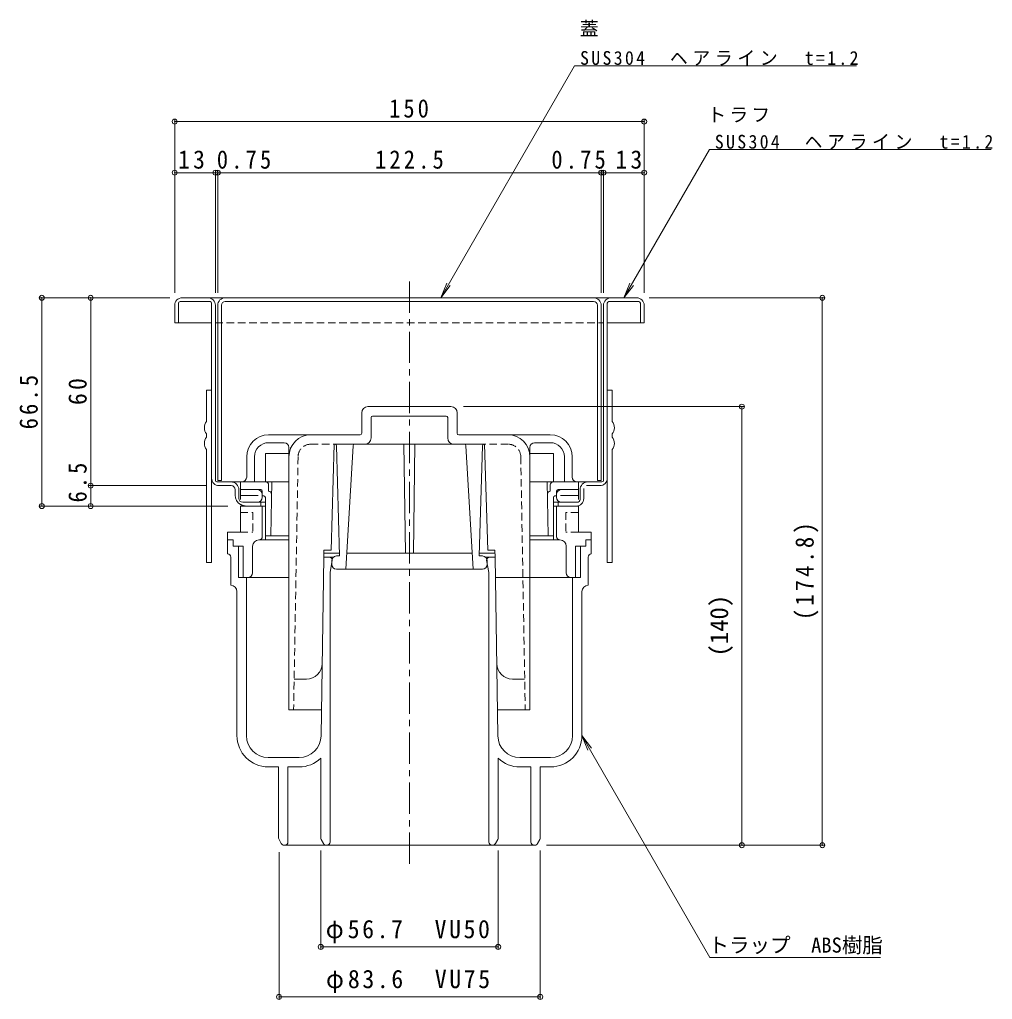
# Model space of a CAD drawing. Units: millimetres on the paper, enlarged 5 times, with parts at other scales. Extents: x -856 to 920, y -699 to 563.
# Drawn here: x 64 to 841, y -220 to 563 of the extents above; entities that cross this region are included whole.
import ezdxf
from ezdxf.enums import TextEntityAlignment as Align

# ---------------------------------------------------------------- set-up
doc = ezdxf.new("R2010")
doc.units = ezdxf.units.MM
doc.header["$LTSCALE"] = 5
doc.header["$PDMODE"] = 32
doc.header["$PDSIZE"] = 4
doc.linetypes.add('CHAIN1', pattern=[8, 5, -1, 1, -1])
doc.linetypes.add('DASHED1', pattern=[1.8, 1.2, -0.6])
for name, color, linetype, lineweight in [('D-1', 2, 'Continuous', 5), ('D-2', 3, 'Continuous', 5), ('D-4', 7, 'Continuous', 5), ('D-5', 7, 'Continuous', 5), ('D-9', 6, 'Continuous', 5), ('D-A', 1, 'Continuous', 5)]:
    doc.layers.add(name, color=color, linetype=linetype, lineweight=lineweight)
doc.styles.add('ＭＳ ゴシック', font='')
doc.styles.get('ＭＳ ゴシック').set_extended_font_data('MS Gothic')

msp = doc.modelspace()

# ---------------------------------------------------------------- linework, layer by layer
at = {"layer": 'D-1', "linetype": 'CHAIN1'}
msp.add_line((375.626, -111.472), (375.626, 355.579), dxfattribs=at)
at = {"layer": 'D-1'}
for p, q in [((522.75, 340.579), (228.501, 340.579)), ((228.501, 337.579), (522.751, 337.579)), ((525.751, 334.579), (525.751, 194.829)), ((240.626, 174.278), (240.626, 153.528)), ((240.626, 174.278), (260.626, 174.278)), ((258.126, 149.778), (258.126, 174.278)), ((260.626, 174.278), (260.626, 147.278)), ((490.626, 174.278), (490.626, 147.278)), ((510.626, 174.278), (490.626, 174.278)), ((493.126, 149.778), (493.126, 174.278)), ((510.626, 174.278), (510.626, 153.528)), ((230.376, 153.528), (230.376, 136.028)), ((240.626, 153.528), (230.376, 153.528)), ((510.626, 153.528), (520.876, 153.528)), ((520.876, 153.528), (520.876, 136.028)), ((234.751, 147.278), (230.376, 147.278)), ((234.751, 147.278), (234.751, 142.278)), ((239.126, 142.278), (239.126, 117.278)), ((250.376, 142.278), (250.376, 121.028)), ((279.376, 147.278), (255.376, 147.278)), ((495.876, 147.278), (471.876, 147.278)), ((500.876, 142.278), (500.876, 121.028)), ((512.126, 142.278), (512.126, 117.278)), ((516.501, 147.278), (520.876, 147.278)), ((516.501, 147.278), (516.501, 142.278)), ((232.876, 133.528), (232.876, 111.028)), ((305.873, 45.333), (307.27, 133.528)), ((315.045, 133.528), (307.27, 133.528)), ((443.982, 133.528), (436.207, 133.528)), ((445.379, 45.333), (443.982, 133.528)), ((518.376, 133.528), (518.376, 111.028)), ((312.288, 121.242), (314.001, 131.028)), ((438.963, 121.242), (437.251, 131.028)), ((312.251, 120.811), (312.251, -93.972)), ((439.001, 120.811), (439.001, -93.972)), ((239.126, 117.278), (279.376, 117.278)), ((245.376, -8.972), (245.376, 117.278)), ((512.126, 117.278), (444.239, 117.278)), ((505.876, -8.972), (505.876, 117.278)), ((237.876, -8.972), (237.876, 106.028)), ((513.376, -8.972), (513.376, 106.028)), ((305.02, -9.245), (305.873, 45.333)), ((446.232, -9.245), (445.379, 45.333)), ((287.522, -26.472), (262.876, -26.472)), ((304.751, -90.802), (304.751, -27.088)), ((446.501, -90.802), (446.501, -27.088)), ((463.73, -26.472), (488.376, -26.472)), ((262.876, -33.972), (271.126, -33.972)), ((271.126, -90.802), (271.126, -33.972)), ((278.626, -93.972), (278.626, -33.972)), ((287.522, -33.972), (278.626, -33.972)), ((463.73, -33.972), (472.626, -33.972)), ((472.626, -93.972), (472.626, -33.972)), ((480.126, -90.802), (480.126, -33.972)), ((488.376, -33.972), (480.126, -33.972)), ((273.291, -95.222), (271.461, -92.052)), ((306.916, -95.222), (305.086, -92.052)), ((444.336, -95.222), (446.166, -92.052)), ((477.96, -95.222), (479.791, -92.052)), ((475.796, -96.472), (275.456, -96.472))]:
    msp.add_line(p, q, dxfattribs=at)
at = {"layer": 'D-1', "linetype": 'DASHED1'}
for p, q in [((240.626, 169.278), (250.626, 169.278)), ((250.626, 169.278), (250.626, 153.528)), ((500.626, 169.278), (500.626, 153.528)), ((510.626, 169.278), (500.626, 169.278)), ((240.626, 153.528), (250.626, 153.528)), ((510.626, 153.528), (500.626, 153.528))]:
    msp.add_line(p, q, dxfattribs=at)
at = {"layer": 'D-1'}
for points in [[(222.501, 334.579), (222.501, 194.829), (225.501, 194.829), (225.501, 334.579)], [(528.751, 334.579), (528.751, 194.829), (525.751, 194.829)], [(234.751, 142.278), (242.876, 142.278), (242.876, 117.278)], [(516.501, 142.278), (508.376, 142.278), (508.376, 117.278)]]:
    msp.add_lwpolyline(points, dxfattribs=at)
for centre, radius, start, end in [((228.501, 334.579), 6, 90, 180), ((228.501, 334.579), 3, 90, 180), ((522.75, 334.579), 6, 0, 90), ((522.751, 334.579), 3, 0, 90), ((255.626, 149.778), 2.5, 270, 0), ((495.626, 149.778), 2.5, 180, 270), ((255.376, 142.278), 5, 90, 180), ((495.876, 142.278), 5, 0, 90), ((230.376, 133.528), 2.5, 0, 90), ((311.501, 131.028), 2.5, 0, 90), ((439.751, 131.028), 2.5, 90, 180), ((520.876, 133.528), 2.5, 90, 180), ((246.626, 121.028), 3.75, 270, 0), ((314.751, 120.811), 2.5, 170.07338, 180), ((436.501, 120.811), 2.5, 0, 9.92662), ((504.626, 121.028), 3.75, 180, 270), ((232.876, 106.028), 5, 0, 90), ((518.376, 106.028), 5, 90, 180), ((262.876, -8.972), 25, 180, 270), ((262.876, -8.972), 17.5, 180, 270), ((287.522, -8.972), 17.5, 270, 359.10498), ((463.73, -8.972), 17.5, 180.89502, 270), ((488.376, -8.972), 25, 270, 0), ((488.376, -8.972), 17.5, 270, 0), ((287.522, -8.972), 25, 270, 313.56273), ((463.73, -8.972), 25, 226.43727, 270), ((273.626, -90.802), 2.5, 180, 210.00032), ((307.251, -90.802), 2.5, 180, 210.00032), ((444.001, -90.802), 2.5, 329.99968, 0), ((477.626, -90.802), 2.5, 329.99968, 0), ((275.456, -93.972), 2.5, 210.00032, 270), ((276.126, -93.972), 2.5, 270, 0), ((309.081, -93.972), 2.5, 210.00032, 270), ((309.751, -93.972), 2.5, 270, 0), ((441.501, -93.972), 2.5, 180, 270), ((442.17, -93.972), 2.5, 270, 329.99968), ((475.126, -93.972), 2.5, 180, 270), ((475.796, -93.972), 2.5, 270, 329.99968)]:
    msp.add_arc(centre, radius, start, end, dxfattribs=at)
at = {"layer": 'D-2'}
for p, q in [((216.376, 337.579), (192.376, 337.579)), ((194.126, 340.579), (214.626, 340.579)), ((536.626, 340.579), (214.626, 340.579)), ((558.876, 337.579), (534.876, 337.579)), ((557.126, 340.579), (536.626, 340.579)), ((188.126, 334.579), (188.126, 320.579)), ((191.126, 336.329), (191.126, 320.579)), ((217.626, 320.579), (217.626, 336.329)), ((220.626, 320.579), (220.626, 334.579)), ((530.626, 320.579), (530.626, 334.579)), ((533.626, 320.579), (533.626, 336.329)), ((560.126, 336.329), (560.126, 320.579)), ((563.126, 334.579), (563.126, 320.579)), ((217.626, 320.579), (191.126, 320.579)), ((217.626, 196.579), (217.626, 320.579)), ((220.626, 194.829), (220.626, 320.579)), ((530.626, 194.829), (530.626, 320.579)), ((563.126, 320.579), (533.626, 320.579)), ((533.626, 196.579), (533.626, 320.579)), ((563.126, 320.579), (560.126, 320.579)), ((221.876, 193.579), (240.626, 193.579)), ((233.251, 190.579), (223.626, 190.579)), ((529.376, 193.579), (510.626, 193.579)), ((514.876, 188.329), (514.876, 180.329)), ((517.126, 190.579), (527.626, 190.579)), ((236.376, 187.454), (236.376, 183.079)), ((239.376, 187.329), (239.376, 180.454)), ((511.876, 187.329), (511.876, 179.579))]:
    msp.add_line(p, q, dxfattribs=at)
at = {"layer": 'D-2', "linetype": 'DASHED1'}
for p, q in [((220.626, 320.579), (530.626, 320.579)), ((242.501, 177.329), (256.876, 177.329)), ((245.126, 174.329), (256.876, 174.329)), ((256.876, 177.329), (256.876, 174.329)), ((494.376, 177.329), (494.376, 174.329)), ((509.626, 177.329), (494.376, 177.329)), ((508.876, 174.329), (494.376, 174.329))]:
    msp.add_line(p, q, dxfattribs=at)
at = {"layer": 'D-2'}
msp.add_lwpolyline([(188.126, 320.579), (191.126, 320.579), (188.126, 320.579)], dxfattribs=at)
for centre, radius, start, end in [((194.126, 334.579), 6, 90, 180), ((192.376, 336.329), 1.25, 90, 180), ((214.626, 334.579), 6, 0, 90), ((216.376, 336.329), 1.25, 0, 90), ((536.626, 334.579), 6, 90, 180), ((534.876, 336.329), 1.25, 90, 180), ((557.126, 334.579), 6, 0, 90), ((558.876, 336.329), 1.25, 0, 90), ((223.626, 196.579), 6, 180, 270), ((527.626, 196.579), 6, 270, 0), ((221.876, 194.829), 1.25, 180, 270), ((233.126, 187.329), 6.25, 0, 90), ((233.251, 187.454), 3.125, 0, 90), ((518.126, 187.329), 6.25, 90, 180), ((529.376, 194.829), 1.25, 270, 0), ((245.126, 183.079), 8.75, 180, 239.04864), ((242.501, 180.454), 3.125, 180, 269.99973), ((508.876, 180.329), 6, 270.00027, 0), ((509.626, 179.579), 2.25, 270.00027, 0)]:
    msp.add_arc(centre, radius, start, end, dxfattribs=at)
at = {"layer": 'D-2', "linetype": 'DASHED1'}
msp.add_arc((245.126, 183.079), 8.75, 239.04864, 269.99973, dxfattribs=at)
at = {"layer": 'D-4'}
for p, q in [((188.126, 482.741), (188.126, 344.579)), ((188.126, 481.241), (563.126, 481.241)), ((563.126, 482.741), (563.126, 344.579)), ((188.126, 440.469), (220.626, 440.469)), ((220.626, 441.969), (220.626, 344.579)), ((220.626, 440.469), (222.501, 440.469)), ((222.501, 441.969), (222.501, 344.579)), ((222.501, 440.469), (528.75, 440.469)), ((528.75, 441.969), (528.75, 344.579)), ((528.75, 440.469), (530.626, 440.469)), ((530.626, 441.969), (530.626, 344.579)), ((530.626, 440.469), (563.126, 440.469)), ((80.467, 340.579), (184.126, 340.579)), ((81.967, 340.579), (81.967, 174.278)), ((184.126, 340.579), (118.709, 340.579)), ((119.526, 340.579), (184.126, 340.579)), ((121.026, 190.579), (121.026, 340.579)), ((706.894, 340.579), (567.126, 340.579)), ((705.394, 340.579), (705.394, -96.472)), ((642.704, 253.655), (418.751, 253.655)), ((641.204, -96.472), (641.204, 253.655)), ((119.526, 190.579), (213.626, 190.579)), ((121.026, 174.278), (121.026, 190.579)), ((80.467, 174.278), (230.626, 174.278)), ((304.751, -179.228), (304.751, -100.802)), ((446.501, -179.228), (446.501, -100.802)), ((480.126, -219.097), (480.126, -100.802)), ((706.894, -96.472), (485.109, -96.472)), ((642.704, -96.472), (485.796, -96.472)), ((271.461, -219.097), (271.461, -102.052)), ((304.751, -177.728), (446.501, -177.728)), ((271.461, -217.597), (480.126, -217.597))]:
    msp.add_line(p, q, dxfattribs=at)
for p in [(188.126, 481.241), (563.126, 481.241), (188.126, 440.469), (220.626, 440.469), (222.501, 440.469), (528.75, 440.469), (530.626, 440.469), (563.126, 440.469), (81.967, 340.579), (121.026, 340.579), (705.394, 340.579), (641.204, 253.655), (121.026, 190.579), (81.967, 174.278), (121.026, 174.278), (641.204, -96.472), (705.394, -96.472), (304.751, -177.728), (446.501, -177.728), (271.461, -217.597), (480.126, -217.597)]:
    msp.add_point(p, dxfattribs=at)
at = {"layer": 'D-5'}
for p, q in [((507.544, 525.767), (400.626, 340.579)), ((507.544, 525.767), (732.627, 525.767)), ((615.173, 458.874), (546.876, 340.579)), ((615.173, 458.874), (840.306, 458.874)), ((400.626, 340.579), (405.409, 352.127)), ((546.876, 340.579), (551.659, 352.127)), ((400.626, 340.579), (408.235, 350.496)), ((546.876, 340.579), (554.485, 350.496)), ((513.376, -8.972), (520.985, -18.889)), ((513.376, -8.972), (518.159, -20.521)), ((615.618, -186.06), (513.376, -8.972)), ((615.618, -186.06), (751.805, -186.06))]:
    msp.add_line(p, q, dxfattribs=at)
at = {"layer": 'D-9'}
for p, q in [((342.501, 253.655), (375.626, 253.655)), ((408.751, 253.655), (375.626, 253.655)), ((337.501, 232.405), (337.501, 248.655)), ((345.001, 228.655), (345.001, 244.905)), ((346.251, 246.155), (375.626, 246.155)), ((405.001, 246.155), (375.626, 246.155)), ((406.251, 228.655), (406.251, 244.905)), ((413.751, 232.405), (413.751, 248.655)), ((263.126, 231.155), (336.251, 231.155)), ((488.126, 231.155), (415.001, 231.155)), ((275.626, 224.905), (263.126, 224.905)), ((279.376, 221.155), (279.376, 11.655)), ((313.059, 139.155), (315.626, 223.655)), ((315.626, 223.655), (375.626, 223.655)), ((317.376, 222.405), (319.876, 134.438)), ((330.558, 222.478), (324.838, 123.938)), ((372.496, 136.655), (371.251, 223.655)), ((435.626, 223.655), (375.626, 223.655)), ((378.756, 136.655), (380.001, 223.655)), ((420.694, 222.478), (426.414, 123.938)), ((433.876, 222.405), (431.376, 134.438)), ((438.192, 139.155), (435.626, 223.655)), ((471.876, 221.155), (471.876, 11.655)), ((475.626, 224.905), (488.126, 224.905)), ((245.626, 197.405), (245.626, 213.655)), ((251.876, 213.655), (251.876, 193.655)), ((499.376, 213.655), (499.376, 193.655)), ((505.626, 197.405), (505.626, 213.655)), ((279.376, 193.655), (240.626, 193.655)), ((240.626, 193.655), (240.626, 182.656)), ((263.126, 191.156), (263.126, 186.149)), ((265.626, 193.655), (264.876, 150.405)), ((471.876, 193.655), (510.626, 193.655)), ((485.626, 193.655), (486.376, 150.405)), ((488.126, 191.156), (488.126, 186.149)), ((510.626, 193.655), (510.626, 182.656)), ((256.876, 187.405), (240.626, 187.405)), ((240.626, 182.656), (254.89, 182.656)), ((240.626, 182.656), (240.626, 179.419)), ((258.126, 186.155), (258.126, 181.156)), ((259.376, 182.406), (258.126, 182.406)), ((260.626, 181.156), (260.626, 150.405)), ((490.626, 181.156), (490.626, 150.405)), ((491.876, 182.406), (493.126, 182.406)), ((493.126, 186.155), (493.126, 181.156)), ((494.376, 187.405), (510.626, 187.405)), ((510.626, 182.656), (496.362, 182.656)), ((510.626, 182.656), (510.626, 179.419)), ((243.916, 177.405), (260.626, 177.405)), ((507.335, 177.405), (490.626, 177.405)), ((279.376, 150.405), (260.626, 150.405)), ((471.876, 150.405), (490.626, 150.405)), ((307.222, 133.656), (307.309, 139.155)), ((319.813, 136.655), (307.251, 136.655)), ((307.309, 139.155), (313.059, 139.155)), ((317.338, 134.438), (319.876, 134.438)), ((325.576, 136.655), (375.626, 136.655)), ((425.676, 136.655), (375.626, 136.655)), ((433.914, 134.438), (431.376, 134.438)), ((431.439, 136.655), (444.001, 136.655)), ((443.942, 139.155), (438.192, 139.155)), ((444.03, 133.656), (443.942, 139.155)), ((313.588, 127.688), (313.588, 130.688)), ((437.664, 127.688), (437.664, 130.688)), ((375.626, 123.938), (317.338, 123.938)), ((375.626, 123.938), (433.914, 123.938)), ((293.375, 36.155), (283.643, 36.155)), ((457.877, 36.155), (467.609, 36.155)), ((279.376, 11.655), (305.298, 11.655)), ((471.876, 11.655), (445.954, 11.655))]:
    msp.add_line(p, q, dxfattribs=at)
at = {"layer": 'D-9', "linetype": 'DASHED1'}
for p, q in [((296.705, 223.655), (315.626, 223.655)), ((454.547, 223.655), (435.626, 223.655)), ((286.706, 213.828), (283.126, 11.655)), ((464.545, 213.828), (468.126, 11.655))]:
    msp.add_line(p, q, dxfattribs=at)
at = {"layer": 'D-9'}
for points in [[(279.376, 216.155), (260.626, 216.155), (260.626, 193.655)], [(471.876, 216.155), (490.626, 216.155), (490.626, 193.655)]]:
    msp.add_lwpolyline(points, dxfattribs=at)
for centre, radius, start, end in [((342.501, 248.655), 5, 90, 180), ((408.751, 248.655), 5, 0, 90), ((346.251, 244.905), 1.25, 90, 180), ((405.001, 244.905), 1.25, 0, 90), ((263.126, 213.655), 17.5, 90, 180), ((296.876, 213.655), 17.5, 90, 180), ((336.251, 232.405), 1.25, 270, 0), ((340.001, 228.655), 5, 270, 0), ((411.251, 228.655), 5, 180, 270), ((415.001, 232.405), 1.25, 180, 270), ((454.376, 213.655), 17.5, 0, 90), ((488.126, 213.655), 17.5, 0, 90), ((263.126, 213.655), 11.25, 90, 180), ((275.626, 221.155), 3.75, 0, 90), ((316.126, 222.405), 1.25, 0, 90), ((331.805, 222.405), 1.25, 90, 176.67769), ((419.446, 222.405), 1.25, 3.32231, 90), ((435.126, 222.405), 1.25, 90, 180), ((475.626, 221.155), 3.75, 90, 180), ((488.126, 213.655), 11.25, 0, 90), ((241.876, 197.405), 3.75, 270, 0), ((509.376, 197.405), 3.75, 180, 270), ((260.626, 191.156), 2.5, 0, 90), ((490.626, 191.156), 2.5, 90, 180), ((254.376, 183.655), 3.75, 0, 90), ((254.376, 181.156), 3.75, 270, 0), ((256.876, 186.155), 1.25, 0, 90), ((259.376, 181.156), 1.25, 0, 90), ((262.952, 183.655), 2.5, 359.00748, 86.01167), ((488.3, 183.655), 2.5, 93.98833, 180.99252), ((491.876, 181.156), 1.25, 90, 180), ((496.876, 183.655), 3.75, 90, 180), ((494.376, 186.155), 1.25, 90, 180), ((496.876, 181.156), 3.75, 180, 270), ((317.338, 130.688), 3.75, 90, 180), ((433.914, 130.688), 3.75, 0, 90), ((317.338, 127.688), 3.75, 180, 270), ((433.914, 127.688), 3.75, 270, 0), ((293.375, 48.655), 12.5, 270, 359.1049), ((457.877, 48.655), 12.5, 180.8951, 270)]:
    msp.add_arc(centre, radius, start, end, dxfattribs=at)
at = {"layer": 'D-9', "linetype": 'DASHED1'}
for centre, start, end in [((296.705, 213.655), 90, 179.01233), ((454.547, 213.655), 0.98767, 90)]:
    msp.add_arc(centre, 10, start, end, dxfattribs=at)
at = {"layer": 'D-A'}
for p, q in [((537.626, 241.829), (537.626, 266.829)), ((213.626, 231.829), (213.626, 229.329)), ((537.626, 229.329), (537.626, 231.829))]:
    msp.add_line(p, q, dxfattribs=at)
for points in [[(213.626, 219.329), (213.626, 129.329), (217.626, 129.329), (217.626, 266.829), (213.626, 266.829), (213.626, 241.829)], [(537.626, 266.829), (533.626, 266.829), (533.626, 129.329), (537.626, 129.329), (537.626, 219.329)]]:
    msp.add_lwpolyline(points, dxfattribs=at)
for centre, start, end in [((219.894, 236.829), 141.41991, 218.58009), ((531.358, 236.829), 321.41991, 38.58009), ((219.894, 224.329), 141.41991, 218.58009), ((531.358, 224.329), 321.41991, 38.58009)]:
    msp.add_arc(centre, 8.018, start, end, dxfattribs=at)

# ---------------------------------------------------------------- texts
at = {"layer": 'D-4', "color": 2, "style": 'ＭＳ ゴシック'}
msp.add_text('(140)', height=14.44, rotation=90, dxfattribs=at).set_placement((634.493, 54.253), align=Align.BOTTOM_LEFT)
at = {"layer": 'D-4', "color": 2, "char_height": 14.66, "attachment_point": 7, "style": 'ＭＳ ゴシック'}
for s, insert in [('\\T1.27;\\W0.9;150', (359.376, 484.241)), ('\\T1.27;\\W0.95;13', (190.77, 443.469)), ('\\T1.28;\\W0.9;0.75', (221.765, 443.469)), ('\\T1.28;\\W0.9;122.5', (348.126, 443.469)), ('\\T1.28;\\W0.9;0.75', (488.991, 443.469)), ('\\T1.27;\\W0.95;13', (540.059, 443.469)), ('\\T1.22;\\W0.95;φ56.7\u3000VU50', (308.751, -174.728)), ('\\T1.22;\\W0.95;φ83.6\u3000VU75', (308.918, -214.597))]:
    msp.add_mtext(s, dxfattribs=dict(at, insert=insert))
at = {"layer": 'D-4', "color": 2, "char_height": 14.66, "attachment_point": 7, "rotation": 90, "style": 'ＭＳ ゴシック'}
for s, insert in [('\\T1.28;\\W0.9;66.5', (78.967, 235.553)), ('\\T1.27;\\W0.95;60', (118.026, 254.954)), ('\\T1.27;\\W0.9;6.5', (118.026, 177.147)), ('\\T1.28;\\W0.9;(174.8)', (702.394, 83.303))]:
    msp.add_mtext(s, dxfattribs=dict(at, insert=insert))
at = {"layer": 'D-5', "style": 'ＭＳ ゴシック'}
msp.add_text('蓋', height=11, dxfattribs=at).set_placement((511.719, 546.787), align=Align.BOTTOM_LEFT)
at = {"layer": 'D-5', "color": 2, "style": 'ＭＳ ゴシック'}
msp.add_text('トラップ\u3000ABS樹脂', height=12.02, dxfattribs=at).set_placement((614.465, -185.873), align=Align.BOTTOM_LEFT)
at = {"layer": 'D-5', "char_height": 11, "attachment_point": 7, "style": 'ＭＳ ゴシック'}
for s, insert in [('\\T1.26;\\W0.95;SUS304\u3000ヘアライン\u3000t=1.2', (511.907, 525.949)), ('\\T1.17;トラフ', (613.621, 480.594)), ('\\T1.26;\\W0.95;SUS304\u3000ヘアライン\u3000t=1.2', (619.536, 459.056))]:
    msp.add_mtext(s, dxfattribs=dict(at, insert=insert))

doc.saveas('drawing.dxf')
